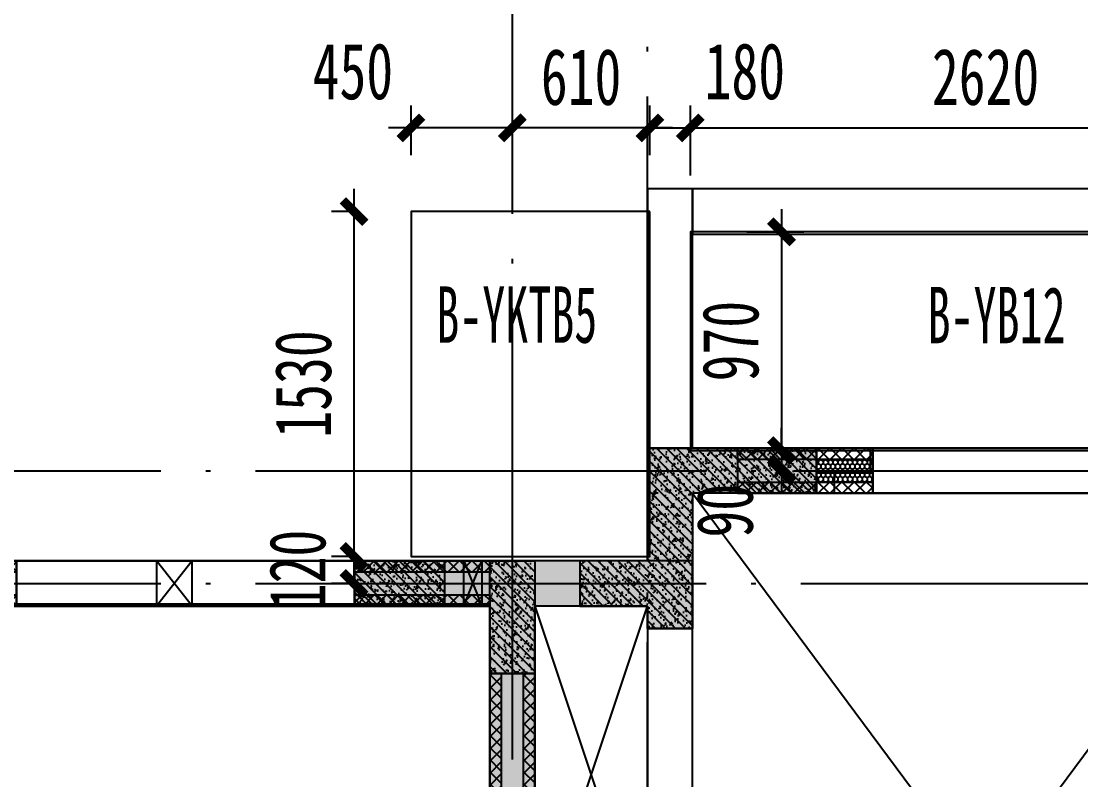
# Model space of a CAD drawing. Extents: x -3200779283 to -8106663, y 659664 to 1123462.
# Drawn here: x -8143280 to -8138578, y 851954 to 855319 of the extents above; entities that cross this region are included whole.
import ezdxf
from ezdxf.enums import TextEntityAlignment as Align

# ---------------------------------------------------------------- set-up
doc = ezdxf.new("R2010")
doc.units = 0
doc.header["$LTSCALE"] = 1000
doc.header["$MEASUREMENT"] = 0
for name, pattern in [('120-墙体$0$CONTINOUS', [0]), ('125-核心筒-标准层$0$CONTINOUS', [0]), ('3#-轴线$0$DOTE', [2.42, 2, -0.2, 0.02, -0.2]), ('3#4#5#$0$DASH', [0.35, 0.25, -0.1]), ('DASH', [0.35, 0.25, -0.1])]:
    doc.linetypes.add(name, pattern=pattern)
doc.layers.get('Defpoints').update_dxf_attribs({"color": 30, "linetype": 'DASH'})
for name, color, linetype in [('120-墙体$0$S-WALL', 40, 'Continuous'), ('120-墙体$0$S-WALL-BEAM', 120, 'Continuous'), ('120-墙体$0$S-WALL-COLU', 252, '120-墙体$0$CONTINOUS'), ('120-墙体$0$S-WALL-COLU-HATC', 16, 'Continuous'), ('120-墙体$0$S-WALL-HATC', 253, 'Continuous'), ('120-墙体$0$提结构条件', 7, 'Continuous'), ('120-墙体$0$暖-首层和标准层暖通套管_TZ$0$H-暖洞-穿梁', 3, 'Continuous'), ('125-核心筒-标准层$0$HATCH', 254, 'Continuous'), ('125-核心筒-标准层$0$S-SLAB-HOLE', 5, 'Continuous'), ('125-核心筒-标准层$0$S-WALL', 40, 'Continuous'), ('125-核心筒-标准层$0$S-WALL-BEAM', 120, 'Continuous'), ('125-核心筒-标准层$0$S-WALL-COLU', 252, '125-核心筒-标准层$0$CONTINOUS'), ('125-核心筒-标准层$0$S-WALL-COLU-HATC', 16, 'Continuous'), ('125-核心筒-标准层$0$S-WALL-HATC', 253, 'Continuous'), ('3#-轴线$0$A-ANNO-DOTE', 10, '3#-轴线$0$DOTE'), ('3#4#5#$0$PC-SLAB', 6, '3#4#5#$0$DASH'), ('3#4#5#$0$S-ANNO-TEXT', 7, 'Continuous'), ('3#4#5#$0$S-DIMS-SLAB', 120, 'Continuous'), ('3#4#5#$0$S-PC-FQ', 4, 'Continuous'), ('3#4#5#$0$S-PC-FQ-WYQ', 4, 'Continuous'), ('3#4#5#$0$S-PC-SLAB', 6, 'Continuous')]:
    doc.layers.add(name, color=color, linetype=linetype)
doc.styles.add('3#4#5#$0$外部参照 1$0$宋体', font='', dxfattribs={"width": 0.8})
doc.styles.add('3#4#5#$0$楷体', font='', dxfattribs={"width": 0.7})
doc.styles.get('3#4#5#$0$外部参照 1$0$宋体').set_extended_font_data('SimSun')
doc.styles.get('3#4#5#$0$楷体').set_extended_font_data('KaiTi_GB2312')
doc.dimstyles.new('3#4#5#$0$TSSD_100_100', dxfattribs={"dimtxt": 250, "dimasz": 100, "dimexe": 100, "dimexo": 250, "dimgap": 100, "dimtad": 1, "dimdec": 0, "dimzin": 0, "dimdsep": 46, "dimtxsty": '3#4#5#$0$楷体', "dimblk": '3#4#5#$0$_ArchTick', "dimcen": 0, "dimdle": 100, "dimclrt": 7, "dimadec": 0, "dimazin": 0, "dimtfac": 1, "dimtdec": 0, "dimtix": 1, "dimtmove": 2, "dimatfit": 3, "dimfxl": 1, "dimtolj": 1, "dimtzin": 0, "dimarcsym": 0})
pattern_1 = [(225, (-650407.22, -531464.02), (26.9407684, -26.9407684), []), (315, (-650407.22, -531464.02), (26.9407684, 26.9407684), [])]
pattern_2 = [(225, (-650407.22, -531614.02), (26.9407684, -26.9407684), []), (315, (-650407.22, -531614.02), (26.9407684, 26.9407684), [])]
pattern_3 = [(269.9942905, (110828.098, 3091305.449), (10.823449013, -18.751078648), [12.5, -25]), (29.9942905, (110828.098, 3091305.449), (10.82718595, 18.748921125), [12.5, -25]), (329.9942905, (110828.098, 3091305.449), (21.650634963, -0.002157522), [-25, 12.5])]

# ---------------------------------------------------------------- blocks, each defined once
blk = doc.blocks.new('3#4#5#$0$B-YNQ3')
at = {"layer": '3#4#5#$0$S-PC-FQ-WYQ'}
h = blk.add_hatch(dxfattribs=at)
h.set_pattern_fill('ANSI37', color=256, scale=12, angle=90)
h.set_pattern_definition([(135, (-992358.283, 833989.707), (-26.9407684, -26.9407684), []), (225, (-992358.283, 833989.707), (26.9407684, -26.9407684), [])])
h.paths.add_polyline_path([(-130555.6, 319088.3), (-130505.6, 319088.3), (-130505.9, 321488.4), (-130555.9, 321488.4)])
h = blk.add_hatch(dxfattribs=at)
h.set_pattern_fill('ANSI37', color=256, scale=12, angle=90)
h.set_pattern_definition([(135, (-992208.283, 833989.707), (-26.9407684, -26.9407684), []), (225, (-992208.283, 833989.707), (26.9407684, -26.9407684), [])])
h.paths.add_polyline_path([(-130405.6, 319088.3), (-130355.6, 319088.3), (-130355.9, 321488.4), (-130405.9, 321488.4)])
for points in [[(-130555.6, 319088.3), (-130505.6, 319088.3), (-130505.9, 321488.4), (-130555.9, 321488.4)], [(-130555.9, 321488.4), (-130355.9, 321488.4), (-130355.6, 319088.3), (-130555.6, 319088.3)], [(-130405.6, 319088.3), (-130355.6, 319088.3), (-130355.9, 321488.4), (-130405.9, 321488.4)]]:
    blk.add_lwpolyline(points, close=True, dxfattribs=at)
blk = doc.blocks.new('3#4#5#$0$B-YWQ3')
at = {"layer": '3#4#5#$0$S-PC-FQ'}
h = blk.add_hatch(dxfattribs=at)
h.set_pattern_fill('HONEY', color=6, scale=100, angle=-90.0057)
h.set_pattern_definition(pattern_3)
h.paths.add_polyline_path([(-138306, 330338.4), (-138306, 330238.4), (-138556, 330238.4), (-138556, 330338.4)])
h = blk.add_hatch(dxfattribs=at)
h.set_pattern_fill('HONEY', color=6, scale=100, angle=-90.0057)
h.set_pattern_definition(pattern_3)
h.paths.add_polyline_path([(-137306, 330338.4), (-137306, 330238.4), (-137056, 330238.4), (-137056, 330338.4)])
at = {"layer": '3#4#5#$0$S-PC-FQ-WYQ'}
h = blk.add_hatch(dxfattribs=at)
h.set_pattern_fill('ANSI37', color=256, scale=12, angle=180)
h.set_pattern_definition(pattern_1)
h.paths.add_polyline_path([(-138905.8, 330388.4), (-138905.8, 330338.4), (-138306, 330338.4), (-138306, 330388.4)])
h = blk.add_hatch(dxfattribs=at)
h.set_pattern_fill('ANSI37', color=256, scale=12, angle=180)
h.set_pattern_definition(pattern_1)
h.paths.add_polyline_path([(-136705.8, 330338.4), (-136705.8, 330388.4), (-137306, 330388.4), (-137306, 330338.4)])
h = blk.add_hatch(dxfattribs=at)
h.set_pattern_fill('ANSI37', color=256, scale=12, angle=180)
h.set_pattern_definition(pattern_2)
h.paths.add_polyline_path([(-138905.8, 330238.4), (-138905.8, 330188.4), (-138306, 330188.4), (-138306, 330238.4)])
h = blk.add_hatch(dxfattribs=at)
h.set_pattern_fill('ANSI37', color=256, scale=12, angle=180)
h.set_pattern_definition(pattern_2)
h.paths.add_polyline_path([(-136705.8, 330188.4), (-136705.8, 330238.4), (-137306, 330238.4), (-137306, 330188.4)])
at = {"layer": '3#4#5#$0$S-PC-FQ', "color": 6}
for points in [[(-138306, 330338.4), (-138306, 330238.4), (-138556, 330238.4), (-138556, 330338.4)], [(-137306, 330338.4), (-137306, 330238.4), (-137056, 330238.4), (-137056, 330338.4)]]:
    blk.add_lwpolyline(points, close=True, dxfattribs=at)
at = {"layer": '3#4#5#$0$S-PC-FQ-WYQ'}
for points in [[(-138905.8, 330338.4), (-138905.8, 330388.4), (-138306, 330388.4), (-138306, 330338.4)], [(-138306, 330188.4), (-138306, 330388.4), (-138905.8, 330388.4), (-138905.8, 330188.4)], [(-138306, 330388.4), (-137306, 330388.4), (-137306, 330188.4), (-138306, 330188.4)], [(-136705.8, 330338.4), (-136705.8, 330388.4), (-137306, 330388.4), (-137306, 330338.4)], [(-137306, 330188.4), (-137306, 330388.4), (-136705.8, 330388.4), (-136705.8, 330188.4)], [(-138905.8, 330188.4), (-138905.8, 330238.4), (-138306, 330238.4), (-138306, 330188.4)], [(-136705.8, 330188.4), (-136705.8, 330238.4), (-137306, 330238.4), (-137306, 330188.4)]]:
    blk.add_lwpolyline(points, close=True, dxfattribs=at)
blk = doc.blocks.new('3#4#5#$0$B-YWQ4')
at = {"layer": '3#4#5#$0$S-PC-FQ-WYQ'}
h = blk.add_hatch(dxfattribs=at)
h.set_pattern_fill('ANSI37', color=256, scale=12, angle=180)
h.set_pattern_definition([(225, (-649357.165, -531964.018), (26.9407684, -26.9407684), []), (315, (-649357.165, -531964.018), (26.9407684, 26.9407684), [])])
h.paths.add_polyline_path([(-135005.8, 329838.4), (-135005.8, 329888.4), (-135605.8, 329888.4), (-135605.8, 329838.4)])
h = blk.add_hatch(dxfattribs=at)
h.set_pattern_fill('ANSI37', color=256, scale=12, angle=180)
h.set_pattern_definition([(225, (-646857.172, -531964.016), (26.9407684, -26.9407684), []), (315, (-646857.172, -531964.016), (26.9407684, 26.9407684), [])])
h.paths.add_polyline_path([(-132505.8, 329838.4), (-132505.8, 329888.4), (-133505.8, 329888.4), (-133505.8, 329838.4)])
h = blk.add_hatch(dxfattribs=at)
h.set_pattern_fill('ANSI37', color=256, scale=12, angle=180)
h.set_pattern_definition([(225, (-644507.274, -531964.016), (26.9407684, -26.9407684), []), (315, (-644507.274, -531964.016), (26.9407684, 26.9407684), [])])
h.paths.add_polyline_path([(-130905.9, 329838.4), (-130905.9, 329888.4), (-131305.8, 329888.4), (-131305.8, 329838.4)])
h = blk.add_hatch(dxfattribs=at)
h.set_pattern_fill('ANSI37', color=256, scale=12, angle=180)
h.set_pattern_definition([(225, (-649357.165, -532114.018), (26.9407684, -26.9407684), []), (315, (-649357.165, -532114.018), (26.9407684, 26.9407684), [])])
h.paths.add_polyline_path([(-135005.8, 329688.4), (-135005.8, 329738.4), (-135605.8, 329738.4), (-135605.8, 329688.4)])
h = blk.add_hatch(dxfattribs=at)
h.set_pattern_fill('ANSI37', color=256, scale=12, angle=180)
h.set_pattern_definition([(225, (-646857.172, -532114.016), (26.9407684, -26.9407684), []), (315, (-646857.172, -532114.016), (26.9407684, 26.9407684), [])])
h.paths.add_polyline_path([(-132505.8, 329688.4), (-132505.8, 329738.4), (-133505.8, 329738.4), (-133505.8, 329688.4)])
h = blk.add_hatch(dxfattribs=at)
h.set_pattern_fill('ANSI37', color=256, scale=12, angle=180)
h.set_pattern_definition([(225, (-644507.274, -532114.016), (26.9407684, -26.9407684), []), (315, (-644507.274, -532114.016), (26.9407684, 26.9407684), [])])
h.paths.add_polyline_path([(-130905.9, 329688.4), (-130905.9, 329738.4), (-131305.8, 329738.4), (-131305.8, 329688.4)])
for points in [[(-135005.8, 329838.4), (-135005.8, 329888.4), (-135605.8, 329888.4), (-135605.8, 329838.4)], [(-135605.8, 329688.4), (-135605.8, 329888.4), (-135005.8, 329888.4), (-135005.8, 329688.4)], [(-135005.8, 329888.4), (-133505.8, 329888.4), (-133505.8, 329688.4), (-135005.8, 329688.4)], [(-132505.8, 329838.4), (-132505.8, 329888.4), (-133505.8, 329888.4), (-133505.8, 329838.4)], [(-133505.8, 329688.4), (-133505.8, 329888.4), (-132505.8, 329888.4), (-132505.8, 329688.4)], [(-132505.8, 329888.4), (-131305.8, 329888.4), (-131305.8, 329688.4), (-132505.8, 329688.4)], [(-130905.9, 329838.4), (-130905.9, 329888.4), (-131305.8, 329888.4), (-131305.8, 329838.4)], [(-131305.8, 329688.4), (-131305.8, 329888.4), (-130905.9, 329888.4), (-130905.9, 329688.4)], [(-135005.8, 329688.4), (-135005.8, 329738.4), (-135605.8, 329738.4), (-135605.8, 329688.4)], [(-132505.8, 329688.4), (-132505.8, 329738.4), (-133505.8, 329738.4), (-133505.8, 329688.4)], [(-130905.9, 329688.4), (-130905.9, 329738.4), (-131305.8, 329738.4), (-131305.8, 329688.4)]]:
    blk.add_lwpolyline(points, close=True, dxfattribs=at)
blk = doc.blocks.new('3#4#5#$0$A$C53EF3948')
at = {"layer": '3#4#5#$0$S-PC-FQ-WYQ', "xscale": -1}
for name, p in [('3#4#5#$0$B-YWQ3', (-106006.5, -329888.4)), ('3#4#5#$0$B-YWQ4', (-106006.5, -329888.4)), ('3#4#5#$0$B-YNQ3', (-100756.4, -321988.4))]:
    blk.add_blockref(name, p, dxfattribs=at)
blk = doc.blocks.new('3#4#5#$0$ban3')
at = {"layer": '3#4#5#$0$S-PC-SLAB'}
blk.add_lwpolyline([(-216832, 409965), (-216832, 412985), (-219532, 412985), (-219532, 409965)], close=True, dxfattribs=at)
blk = doc.blocks.new('3#4#5#$0$5#')
at = {"layer": '3#4#5#$0$S-ANNO-TEXT', "xscale": -1}
blk.add_blockref('3#4#5#$0$ban3', (-43034.9, -247400.5), dxfattribs=at)
blk = doc.blocks.new('3#4#5#$0$_ArchTick')
at = {"color": 0, "linetype": 'ByBlock', "const_width": 0.4}
blk.add_lwpolyline([(-0.5, -0.5), (0.5, 0.5)], dxfattribs=at)
blk = doc.blocks.new('*D1021')
at = {"layer": '3#4#5#$0$S-DIMS-SLAB', "color": 0, "lineweight": -2, "transparency": 16777216}
for p, q in [((173873.1, 167575), (173873.1, 167795.8)), ((174483.1, 167574.9), (174483.1, 167795.8)), ((174583.1, 167695.8), (173773.1, 167695.8))]:
    blk.add_line(p, q, dxfattribs=at)
at = {"layer": 'Defpoints', "color": 0, "transparency": 16777216}
for p in [(173873.1, 167695.8), (173873.1, 167325), (174483.1, 167324.9)]:
    blk.add_point(p, dxfattribs=at)
at = {"layer": '3#4#5#$0$S-DIMS-SLAB', "color": 0, "lineweight": -2, "transparency": 16777216, "xscale": 100, "yscale": 100, "zscale": 100, "rotation": 180}
blk.add_blockref('3#4#5#$0$_ArchTick', (173873.1, 167695.8), dxfattribs=at)
at = {"layer": '3#4#5#$0$S-DIMS-SLAB', "color": 0, "lineweight": -2, "transparency": 16777216, "xscale": 100, "yscale": 100, "zscale": 100}
blk.add_blockref('3#4#5#$0$_ArchTick', (174483.1, 167695.8), dxfattribs=at)
at = {"layer": '3#4#5#$0$S-DIMS-SLAB', "color": 7, "transparency": 16777216, "insert": (174178.1, 167920.8), "char_height": 250, "attachment_point": 5, "style": '3#4#5#$0$楷体'}
blk.add_mtext('\\A1;610', dxfattribs=at)
blk = doc.blocks.new('*D1023')
at = {"layer": '3#4#5#$0$S-DIMS-SLAB', "color": 0, "lineweight": -2, "transparency": 16777216}
for p, q in [((173170.5, 165695), (173170.5, 167424.9)), ((173173.4, 167324.9), (173070.5, 167324.9)), ((173173.4, 165795), (173070.5, 165795))]:
    blk.add_line(p, q, dxfattribs=at)
at = {"layer": 'Defpoints', "color": 0, "transparency": 16777216}
for p in [(173170.5, 167324.9), (173423.4, 167324.9), (173423.4, 165795)]:
    blk.add_point(p, dxfattribs=at)
at = {"layer": '3#4#5#$0$S-DIMS-SLAB', "color": 0, "lineweight": -2, "transparency": 16777216, "xscale": 100, "yscale": 100, "zscale": 100}
for p, rotation in [((173170.5, 167324.9), 90), ((173170.5, 165795), 270)]:
    blk.add_blockref('3#4#5#$0$_ArchTick', p, dxfattribs=dict(at, rotation=rotation))
at = {"layer": '3#4#5#$0$S-DIMS-SLAB', "color": 7, "transparency": 16777216, "insert": (172945.5, 166560), "char_height": 250, "attachment_point": 5, "rotation": 90, "style": '3#4#5#$0$楷体'}
blk.add_mtext('\\A1;1530', dxfattribs=at)
blk = doc.blocks.new('*D1067')
at = {"layer": '3#4#5#$0$S-DIMS-SLAB', "color": 0, "lineweight": -2, "transparency": 16777216}
for p, q in [((173423.4, 167575), (173423.4, 167795.8)), ((173873.1, 167575), (173873.1, 167795.8)), ((173973.1, 167695.8), (173323.4, 167695.8))]:
    blk.add_line(p, q, dxfattribs=at)
at = {"layer": 'Defpoints', "color": 0, "transparency": 16777216}
for p in [(173423.4, 167695.8), (173423.4, 167325), (173873.1, 167325)]:
    blk.add_point(p, dxfattribs=at)
at = {"layer": '3#4#5#$0$S-DIMS-SLAB', "color": 0, "lineweight": -2, "transparency": 16777216, "xscale": 100, "yscale": 100, "zscale": 100, "rotation": 180}
blk.add_blockref('3#4#5#$0$_ArchTick', (173423.4, 167695.8), dxfattribs=at)
at = {"layer": '3#4#5#$0$S-DIMS-SLAB', "color": 0, "lineweight": -2, "transparency": 16777216, "xscale": 100, "yscale": 100, "zscale": 100}
blk.add_blockref('3#4#5#$0$_ArchTick', (173873.1, 167695.8), dxfattribs=at)
at = {"layer": '3#4#5#$0$S-DIMS-SLAB', "color": 7, "transparency": 16777216, "insert": (173165.3, 167945.8), "char_height": 250, "attachment_point": 5, "style": '3#4#5#$0$楷体'}
blk.add_mtext('\\A1;450', dxfattribs=at)
blk = doc.blocks.new('*D1071')
at = {"layer": '3#4#5#$0$S-DIMS-SLAB', "color": 0, "lineweight": -2, "transparency": 16777216}
for p, q in [((173170.5, 165795), (173170.5, 165895)), ((173173.4, 165795), (173070.5, 165795)), ((173170.5, 165795), (173170.5, 165675.1)), ((173173.4, 165675.1), (173070.5, 165675.1)), ((173170.5, 165675.1), (173170.5, 165575.1))]:
    blk.add_line(p, q, dxfattribs=at)
at = {"layer": 'Defpoints', "color": 0, "transparency": 16777216}
for p in [(173423.4, 165795), (173170.5, 165675.1), (173423.4, 165675.1)]:
    blk.add_point(p, dxfattribs=at)
at = {"layer": '3#4#5#$0$S-DIMS-SLAB', "color": 0, "lineweight": -2, "transparency": 16777216, "xscale": 100, "yscale": 100, "zscale": 100}
for p, rotation in [((173170.5, 165795), 270), ((173170.5, 165675.1), 90)]:
    blk.add_blockref('3#4#5#$0$_ArchTick', p, dxfattribs=dict(at, rotation=rotation))
at = {"layer": '3#4#5#$0$S-DIMS-SLAB', "color": 7, "transparency": 16777216, "insert": (172920.5, 165735.1), "char_height": 250, "attachment_point": 5, "rotation": 90, "style": '3#4#5#$0$楷体'}
blk.add_mtext('\\A1;120', dxfattribs=at)
blk = doc.blocks.new('*D1084')
at = {"layer": '3#4#5#$0$S-DIMS-SLAB', "color": 0, "lineweight": -2, "transparency": 16777216}
for p, q in [((175067.1, 167335), (175067.1, 166165)), ((174912.9, 167235), (175167.1, 167235)), ((174912.9, 166265), (175167.1, 166265))]:
    blk.add_line(p, q, dxfattribs=at)
at = {"layer": 'Defpoints', "color": 0, "transparency": 16777216}
for p in [(174662.9, 167235), (174662.9, 166265), (175067.1, 166265)]:
    blk.add_point(p, dxfattribs=at)
at = {"layer": '3#4#5#$0$S-DIMS-SLAB', "color": 0, "lineweight": -2, "transparency": 16777216, "xscale": 100, "yscale": 100, "zscale": 100}
for p, rotation in [((175067.1, 167235), 90), ((175067.1, 166265), 270)]:
    blk.add_blockref('3#4#5#$0$_ArchTick', p, dxfattribs=dict(at, rotation=rotation))
at = {"layer": '3#4#5#$0$S-DIMS-SLAB', "color": 7, "transparency": 16777216, "insert": (174842.1, 166750), "char_height": 250, "attachment_point": 5, "rotation": 90, "style": '3#4#5#$0$楷体'}
blk.add_mtext('\\A1;970', dxfattribs=at)
blk = doc.blocks.new('*D1085')
at = {"layer": '3#4#5#$0$S-DIMS-SLAB', "color": 0, "lineweight": -2, "transparency": 16777216}
for p, q in [((175067.1, 166265), (175067.1, 166365)), ((174912.9, 166265), (175167.1, 166265)), ((175067.1, 166265), (175067.1, 166175.2)), ((175067.1, 166175.2), (175067.1, 166075.2)), ((175122.6, 166175.2), (175167.1, 166175.2))]:
    blk.add_line(p, q, dxfattribs=at)
at = {"layer": 'Defpoints', "color": 0, "transparency": 16777216}
for p in [(174662.9, 166265), (174872.6, 166175.2), (175067.1, 166175.2)]:
    blk.add_point(p, dxfattribs=at)
at = {"layer": '3#4#5#$0$S-DIMS-SLAB', "color": 0, "lineweight": -2, "transparency": 16777216, "xscale": 100, "yscale": 100, "zscale": 100}
for p, rotation in [((175067.1, 166265), 270), ((175067.1, 166175.2), 90)]:
    blk.add_blockref('3#4#5#$0$_ArchTick', p, dxfattribs=dict(at, rotation=rotation))
at = {"layer": '3#4#5#$0$S-DIMS-SLAB', "color": 7, "transparency": 16777216, "insert": (174817.1, 165997.8), "char_height": 250, "attachment_point": 5, "rotation": 90, "style": '3#4#5#$0$楷体'}
blk.add_mtext('\\A1;90', dxfattribs=at)
blk = doc.blocks.new('3#4#5#$0$悬挑板-北侧')
at = {"layer": '3#4#5#$0$S-PC-SLAB'}
for points in [[(-262899.7, 92469.9), (-262439.3, 92469.9), (-262444.4, 90939.8), (-262899.7, 90939.8)], [(-259459.5, 92469.9), (-258399.8, 92469.9), (-258399.8, 90939.9), (-259459.5, 90939.9)], [(-262259.5, 92379.9), (-259639.3, 92379.9), (-259639.3, 91409.9), (-262259.5, 91409.9)]]:
    blk.add_lwpolyline(points, close=True, dxfattribs=at)
blk = doc.blocks.new('*D1086')
at = {"layer": '3#4#5#$0$S-DIMS-SLAB', "color": 0, "lineweight": -2, "transparency": 16777216}
for p, q in [((174483.1, 167574.9), (174483.1, 167795.8)), ((174662.9, 167485), (174662.9, 167795.8)), ((174483.1, 167695.8), (174383.1, 167695.8)), ((174483.1, 167695.8), (174662.9, 167695.8)), ((174662.9, 167695.8), (174762.9, 167695.8))]:
    blk.add_line(p, q, dxfattribs=at)
at = {"layer": 'Defpoints', "color": 0, "transparency": 16777216}
for p in [(174662.9, 167695.8), (174483.1, 167324.9), (174662.9, 167235)]:
    blk.add_point(p, dxfattribs=at)
at = {"layer": '3#4#5#$0$S-DIMS-SLAB', "color": 0, "lineweight": -2, "transparency": 16777216, "xscale": 100, "yscale": 100, "zscale": 100}
blk.add_blockref('3#4#5#$0$_ArchTick', (174483.1, 167695.8), dxfattribs=at)
at = {"layer": '3#4#5#$0$S-DIMS-SLAB', "color": 0, "lineweight": -2, "transparency": 16777216, "xscale": 100, "yscale": 100, "zscale": 100, "rotation": 180}
blk.add_blockref('3#4#5#$0$_ArchTick', (174662.9, 167695.8), dxfattribs=at)
at = {"layer": '3#4#5#$0$S-DIMS-SLAB', "color": 7, "transparency": 16777216, "insert": (174904.8, 167945.8), "char_height": 250, "attachment_point": 5, "style": '3#4#5#$0$楷体'}
blk.add_mtext('\\A1;180', dxfattribs=at)
blk = doc.blocks.new('*D1087')
at = {"layer": '3#4#5#$0$S-DIMS-SLAB', "color": 0, "lineweight": -2, "transparency": 16777216}
for p, q in [((174662.9, 167485), (174662.9, 167795.8)), ((177283.1, 167485), (177283.1, 167795.8)), ((174562.9, 167695.8), (177383.1, 167695.8))]:
    blk.add_line(p, q, dxfattribs=at)
at = {"layer": 'Defpoints', "color": 0, "transparency": 16777216}
for p in [(177283.1, 167695.8), (174662.9, 167235), (177283.1, 167235)]:
    blk.add_point(p, dxfattribs=at)
at = {"layer": '3#4#5#$0$S-DIMS-SLAB', "color": 0, "lineweight": -2, "transparency": 16777216, "xscale": 100, "yscale": 100, "zscale": 100, "rotation": 180}
blk.add_blockref('3#4#5#$0$_ArchTick', (174662.9, 167695.8), dxfattribs=at)
at = {"layer": '3#4#5#$0$S-DIMS-SLAB', "color": 0, "lineweight": -2, "transparency": 16777216, "xscale": 100, "yscale": 100, "zscale": 100}
blk.add_blockref('3#4#5#$0$_ArchTick', (177283.1, 167695.8), dxfattribs=at)
at = {"layer": '3#4#5#$0$S-DIMS-SLAB', "color": 7, "transparency": 16777216, "insert": (175973, 167920.8), "char_height": 250, "attachment_point": 5, "style": '3#4#5#$0$楷体'}
blk.add_mtext('\\A1;2620', dxfattribs=at)
blk = doc.blocks.new('120-墙体$0$tretyyt')
at = {"layer": '120-墙体$0$暖-首层和标准层暖通套管_TZ$0$H-暖洞-穿梁', "color": 5}
for p, q in [((52498, 59304.6), (52298, 59384.6)), ((52298, 59304.6), (52498, 59384.6))]:
    blk.add_line(p, q, dxfattribs=at)
blk.add_lwpolyline([(52498, 59304.6), (52498, 59384.6), (52298, 59384.6), (52298, 59304.6)], close=True, dxfattribs=at)
blk = doc.blocks.new('120-墙体$0$rtret')
at = {"layer": '120-墙体$0$暖-首层和标准层暖通套管_TZ$0$H-暖洞-穿梁', "color": 3}
for p, q in [((53777.5, 61921.5), (53618.5, 61721.5)), ((53777.5, 61721.5), (53618.5, 61921.5))]:
    blk.add_line(p, q, dxfattribs=at)
blk.add_lwpolyline([(53777.5, 61921.5), (53618.5, 61921.5), (53618.5, 61721.5), (53777.5, 61721.5)], close=True, dxfattribs=at)
blk = doc.blocks.new('120-墙体$0$A$Ca94620f4')
at = {"layer": '120-墙体$0$提结构条件', "rotation": 90}
blk.add_blockref('120-墙体$0$tretyyt', (51869.6, -52298), dxfattribs=at)
at = {"layer": '120-墙体$0$提结构条件', "xscale": -1}
blk.add_blockref('120-墙体$0$rtret', (47548, -61721.5), dxfattribs=at)
blk = doc.blocks.new('120-墙体')
at = {"layer": '120-墙体$0$S-WALL-COLU-HATC'}
h = blk.add_hatch(dxfattribs=at)
h.set_pattern_fill('AR-CONC', color=256, scale=10)
h.set_pattern_definition([(50, (-5604.75, -241007.814), (71.726018, -6.275213), [7.5, -82.5]), (355, (-5604.75, -241007.814), (-13.875133, 75.219213), [6, -66]), (100.4514, (-5598.77, -241008.34), (57.850938, 68.943954), [6.37402, -70.114211]), (46.1842, (-5604.75, -240987.81), (106.724105, -16.5519), [11.25, -123.75]), (96.6356, (-5595.86, -240989.19), (93.46627, 97.411787), [9.56103, -105.1713]), (351.1842, (-5604.75, -240987.81), (93.466195, 97.41186), [9, -99]), (21, (-5594.75, -240992.814), (59.690705, -40.261889), [7.5, -82.5]), (326, (-5594.75, -240992.814), (24.331533, 72.515005), [6, -66]), (71.4514, (-5589.775, -240996.17), (84.022263, 32.25305), [6.37402, -70.114211]), (37.5, (-5604.75, -241007.814), (1.2159855, 33.2893854), [0, -65.2, 0, -67, 0, -66.25]), (7.5, (-5604.75, -241007.814), (26.306954, 39.441171), [0, -38.2, 0, -63.7, 0, -25.25]), (327.5, (-5627.05, -241007.814), (53.3822436, -2.2554872), [0, -25, 0, -78, 0, -103.5]), (317.5, (-5637.05, -241007.814), (58.318617, 10.010498), [0, -32.5, 0, -51.8, 0, -73.5])])
h.paths.add_polyline_path([(-7600, -100), (-7600, 100), (-7200, 100), (-7200, -100)])
h = blk.add_hatch(dxfattribs=at)
h.set_pattern_fill('ANSI31', color=256, scale=250, style=0)
h.set_pattern_definition([(45, (-5604.75, -241007.814), (-22.097087, 22.097087), [])])
h.paths.add_polyline_path([(-7600, 100), (-7600, -100), (-7200, -100), (-7200, 100)])
at = {"layer": '120-墙体$0$S-WALL-HATC'}
blk.add_hatch(color=256, dxfattribs=at).paths.add_polyline_path([(-7800, 100), (-7800, -100), (-7200, -100), (-7200, 100)])
at = {"layer": '120-墙体$0$S-WALL'}
for p, q in [((-7800, 100), (-7200, 100)), ((-7200, -100), (-7200, 100)), ((-7800, -100), (-7200, -100))]:
    blk.add_line(p, q, dxfattribs=at)
at = {"layer": '120-墙体$0$S-WALL-BEAM'}
blk.add_lwpolyline([(-7200, 100), (-7200, -100), (-5700, -100), (-5700, 100)], close=True, dxfattribs=at)
at = {"layer": '120-墙体$0$S-WALL-COLU', "lineweight": -2}
blk.add_lwpolyline([(-7600, -100), (-7600, 100), (-7200, 100), (-7200, -100)], close=True, dxfattribs=at)
blk.add_blockref('120-墙体$0$A$Ca94620f4', (-250, -100))
blk = doc.blocks.new('125-核心筒-标准层')
at = {"layer": '125-核心筒-标准层$0$HATCH'}
h = blk.add_hatch(dxfattribs=at)
h.set_pattern_fill('BRICK1', color=256, scale=20, style=0)
h.set_pattern_definition([(0, (-47688.61, -30845.9), (0, 160), []), (90, (-47688.61, -30845.9), (-160, 160), [160, -160])])
h.paths.add_polyline_path([(400, 7500), (150, 7500), (150, 7700), (400, 7700)])
at = {"layer": '125-核心筒-标准层$0$S-WALL-COLU-HATC'}
h = blk.add_hatch(dxfattribs=at)
h.set_pattern_fill('AR-CONC', color=256, scale=10)
h.set_pattern_definition([(50, (18489.61, -233407.81), (71.726018, -6.275213), [7.5, -82.5]), (355, (18489.61, -233407.81), (-13.875133, 75.219213), [6, -66]), (100.4514, (18495.59, -233408.334), (57.850938, 68.943954), [6.37402, -70.114211]), (46.1842, (18489.61, -233387.81), (106.724105, -16.5519), [11.25, -123.75]), (96.6356, (18498.5, -233389.19), (93.46627, 97.411787), [9.56103, -105.1713]), (351.1842, (18489.61, -233387.81), (93.466195, 97.41186), [9, -99]), (21, (18499.61, -233392.81), (59.690705, -40.261889), [7.5, -82.5]), (326, (18499.61, -233392.81), (24.331533, 72.515005), [6, -66]), (71.4514, (18504.586, -233396.166), (84.022263, 32.25305), [6.37402, -70.114211]), (37.5, (18489.611, -233407.81), (1.2159855, 33.2893854), [0, -65.2, 0, -67, 0, -66.25]), (7.5, (18489.61, -233407.81), (26.306954, 39.441171), [0, -38.2, 0, -63.7, 0, -25.25]), (327.5, (18467.311, -233407.81), (53.3822436, -2.2554872), [0, -25, 0, -78, 0, -103.5]), (317.5, (18457.31, -233407.81), (58.318617, 10.010498), [0, -32.5, 0, -51.8, 0, -73.5])])
h.paths.add_polyline_path([(950, 7500), (950, 7200), (1150, 7200), (1150, 7700), (400, 7700), (400, 7500)])
h = blk.add_hatch(dxfattribs=at)
h.set_pattern_fill('ANSI31', color=256, scale=250, style=0)
h.set_pattern_definition([(45, (18489.61, -233407.81), (-22.097087, 22.097087), [])])
h.paths.add_polyline_path([(950, 7500), (950, 7200), (1150, 7200), (1150, 7700), (400, 7700), (400, 7500)])
h = blk.add_hatch(dxfattribs=at)
h.set_pattern_fill('AR-CONC', color=256, scale=10)
h.set_pattern_definition([(50, (16687.05, -233495.61), (71.726018, -6.275213), [7.5, -82.5]), (355, (16687.05, -233495.61), (-13.875133, 75.219213), [6, -66]), (100.4514, (16693.03, -233496.135), (57.850938, 68.943954), [6.37402, -70.114211]), (46.1842, (16687.05, -233475.61), (106.724105, -16.5519), [11.25, -123.75]), (96.6356, (16695.95, -233476.99), (93.46627, 97.411787), [9.56103, -105.1713]), (351.1842, (16687.05, -233475.61), (93.466195, 97.41186), [9, -99]), (21, (16697.05, -233480.61), (59.690705, -40.261889), [7.5, -82.5]), (326, (16697.05, -233480.61), (24.331533, 72.515005), [6, -66]), (71.4514, (16702.03, -233483.97), (84.022263, 32.25305), [6.37402, -70.114211]), (37.5, (16687.052, -233495.612), (1.2159855, 33.2893854), [0, -65.2, 0, -67, 0, -66.25]), (7.5, (16687.052, -233495.612), (26.306954, 39.441171), [0, -38.2, 0, -63.7, 0, -25.25]), (327.5, (16664.752, -233495.612), (53.3822436, -2.2554872), [0, -25, 0, -78, 0, -103.5]), (317.5, (16654.752, -233495.612), (58.318617, 10.010498), [0, -32.5, 0, -51.8, 0, -73.5])])
h.paths.add_polyline_path([(1150, 7000), (1150, 6900), (950, 6900), (950, 7200), (1450, 7200), (1450, 7000)])
h = blk.add_hatch(dxfattribs=at)
h.set_pattern_fill('ANSI31', color=256, scale=250, style=0)
h.set_pattern_definition([(45, (16687.052, -233495.612), (-22.097087, 22.097087), [])])
h.paths.add_polyline_path([(1150, 7000), (1150, 6900), (950, 6900), (950, 7200), (1450, 7200), (1450, 7000)])
h = blk.add_hatch(dxfattribs=at)
h.set_pattern_fill('AR-CONC', color=256, scale=10)
h.set_pattern_definition([(50, (14087.076, -230457.834), (71.726018, -6.275213), [7.5, -82.5]), (355, (14087.076, -230457.83), (-13.875133, 75.219213), [6, -66]), (100.4514, (14093.05, -230458.36), (57.850938, 68.943954), [6.37402, -70.114211]), (46.1842, (14087.08, -230437.83), (106.724105, -16.5519), [11.25, -123.75]), (96.6356, (14095.97, -230439.21), (93.46627, 97.411787), [9.56103, -105.1713]), (351.1842, (14087.08, -230437.83), (93.466195, 97.41186), [9, -99]), (21, (14097.076, -230442.834), (59.690705, -40.261889), [7.5, -82.5]), (326, (14097.076, -230442.83), (24.331533, 72.515005), [6, -66]), (71.4514, (14102.05, -230446.19), (84.022263, 32.25305), [6.37402, -70.114211]), (37.5, (14087.076, -230457.834), (1.2159855, 33.2893854), [0, -65.2, 0, -67, 0, -66.25]), (7.5, (14087.076, -230457.834), (26.306954, 39.441171), [0, -38.2, 0, -63.7, 0, -25.25]), (327.5, (14064.776, -230457.834), (53.3822436, -2.2554872), [0, -25, 0, -78, 0, -103.5]), (317.5, (14054.776, -230457.834), (58.318617, 10.010498), [0, -32.5, 0, -51.8, 0, -73.5])])
h.paths.add_polyline_path([(1850, 7200), (1650, 7200), (1650, 6700), (1850, 6700)])
h = blk.add_hatch(dxfattribs=at)
h.set_pattern_fill('ANSI31', color=256, scale=250, style=0)
h.set_pattern_definition([(45, (14087.076, -230457.834), (-22.097087, 22.097087), [])])
h.paths.add_polyline_path([(1850, 7200), (1650, 7200), (1650, 6700), (1850, 6700)])
at = {"layer": '125-核心筒-标准层$0$S-WALL-HATC'}
for points in [[(400, 7700), (400, 7500), (950, 7500), (1150, 7700)], [(1150, 7700), (950, 7500), (950, 7100), (1083.3, 7100), (1150, 7200)], [(1083.3, 7100), (1150, 7000), (1650, 7000), (1749.8, 7100), (1750, 7200), (1150, 7200)], [(1749.8, 7100), (1850, 7000), (1850, 7200), (1749.3, 7200)], [(950, 7100), (950, 6900), (1150, 6900), (1150, 7000), (1083.3, 7100)], [(1650, 5500), (1850, 5500), (1850, 7000), (1749.8, 7100), (1650, 7000)]]:
    blk.add_hatch(color=256, dxfattribs=at).paths.add_polyline_path(points)
at = {"layer": '125-核心筒-标准层$0$S-SLAB-HOLE'}
for points in [[(950, 4000), (-1650, 7500)], [(950, 7500), (-1650, 4000)], [(1650, 5500), (1150, 7000)], [(1650, 7000), (1150, 5500)]]:
    blk.add_lwpolyline(points, dxfattribs=at)
at = {"layer": '125-核心筒-标准层$0$S-WALL'}
for p, q in [((400, 7700), (1150, 7700)), ((400, 7500), (400, 7700)), ((1150, 7700), (1150, 7200)), ((400, 7500), (950, 7500)), ((950, 7500), (950, 7100)), ((1150, 7200), (1850, 7200)), ((1850, 5500), (1850, 7200)), ((950, 7100), (950, 6900)), ((1150, 6900), (1150, 7000)), ((1150, 7000), (1650, 7000)), ((1650, 5500), (1650, 7000)), ((1850, 7000), (1850, 7000)), ((950, 6900), (1150, 6900))]:
    blk.add_line(p, q, dxfattribs=at)
blk.add_lwpolyline([(400, 7500), (150, 7500), (150, 7700), (400, 7700)], close=True, dxfattribs=at)
at = {"layer": '125-核心筒-标准层$0$S-WALL-BEAM'}
for points in [[(-1650, 8650), (-1650, 8850), (950, 8850), (950, 8650)], [(950, 8850), (1150, 8850), (1150, 7700), (950, 7700)], [(400, 7500), (400, 7700), (-1100, 7700), (-1100, 7500)], [(950, 6900), (1150, 6900), (1150, 5500), (950, 5500)]]:
    blk.add_lwpolyline(points, close=True, dxfattribs=at)
at = {"layer": '125-核心筒-标准层$0$S-WALL-COLU', "linetype": 'ByBlock'}
for points in [[(950, 7500), (950, 7200), (1150, 7200), (1150, 7700), (400, 7700), (400, 7500), (950, 7500)], [(1150, 7000), (1150, 6900), (950, 6900), (950, 7200), (1450, 7200), (1450, 7000), (1150, 7000)]]:
    blk.add_lwpolyline(points, dxfattribs=at)
at = {"layer": '125-核心筒-标准层$0$S-WALL-COLU', "lineweight": -2}
blk.add_lwpolyline([(1850, 7200), (1650, 7200), (1650, 6700), (1850, 6700)], close=True, dxfattribs=at)
blk = doc.blocks.new('3#-轴线')
at = {"layer": '3#-轴线$0$A-ANNO-DOTE'}
for points in [[(29600, -3200), (29600, 5500)], [(30200, -7100), (30200, 5500)], [(-3000, 500), (44800, 500)], [(-3000, 0), (44800, 0)]]:
    blk.add_lwpolyline(points, dxfattribs=at)
blk = doc.blocks.new('3#4#5#$0$3#奇数层顶悬挑板')
at = {"layer": '3#4#5#$0$S-PC-SLAB'}
blk.add_lwpolyline([(174483.1, 167325), (173423.4, 167325), (173423.4, 165795), (174483.1, 165795)], close=True, dxfattribs=at)
at = {"layer": '3#4#5#$0$S-PC-SLAB', "xscale": -1}
blk.add_blockref('3#4#5#$0$悬挑板-北侧', (-84976.4, 74855.1), dxfattribs=at)
at = {"layer": '3#4#5#$0$PC-SLAB', "linetype": 'ByBlock', "style": '3#4#5#$0$外部参照 1$0$宋体', "width": 0.6}
for s, p in [('B-YKTB5', (173892.8, 166865.7)), ('B-YB12', (176021.8, 166865.7))]:
    blk.add_text(s, height=250, dxfattribs=at).set_placement(p, align=Align.MIDDLE)
at = {"layer": '3#4#5#$0$S-DIMS-SLAB'}
for base, p1, p2, angle, picture, middle in [((173423.4, 167695.8), (173873.1, 167325), (173423.4, 167325), 180, '*D1067', (173165.3, 167945.8)), ((175067.1, 166175.2), (174662.9, 166265), (174872.6, 166175.2), 90, '*D1085', (174817.1, 165997.8)), ((173170.5, 165675.1), (173423.4, 165795), (173423.4, 165675.1), 90, '*D1071', (172920.5, 165735.1))]:
    dim = blk.add_linear_dim(base=base, p1=p1, p2=p2, angle=angle, dimstyle='3#4#5#$0$TSSD_100_100', dxfattribs=at)
    dim.commit()
    dim.dimension.update_dxf_attribs({"geometry": picture, "text_midpoint": middle, "dimtype": 128})
dim = blk.add_linear_dim(base=(174662.9, 167695.8), p1=(174483.1, 167324.9), p2=(174662.9, 167235), dimstyle='3#4#5#$0$TSSD_100_100', dxfattribs=at)
dim.commit()
dim.dimension.update_dxf_attribs({"geometry": '*D1086', "text_midpoint": (174904.8, 167945.8), "dimtype": 128})
for base, p1, p2, angle, picture, middle in [((173873.1, 167695.8), (174483.1, 167324.9), (173873.1, 167325), 180, '*D1021', (174178.1, 167920.8)), ((173170.5, 167324.9), (173423.4, 165795), (173423.4, 167324.9), 90, '*D1023', (172945.5, 166560)), ((175067.1, 166265), (174662.9, 167235), (174662.9, 166265), 90, '*D1084', (174842.1, 166750))]:
    dim = blk.add_linear_dim(base=base, p1=p1, p2=p2, angle=angle, dimstyle='3#4#5#$0$TSSD_100_100', dxfattribs=at)
    dim.commit()
    dim.dimension.update_dxf_attribs({"geometry": picture, "text_midpoint": middle})
dim = blk.add_linear_dim(base=(177283.1, 167695.8), p1=(174662.9, 167235), p2=(177283.1, 167235), dimstyle='3#4#5#$0$TSSD_100_100', dxfattribs=at)
dim.commit()
dim.dimension.update_dxf_attribs({"geometry": '*D1087', "text_midpoint": (175973, 167920.8)})

msp = doc.modelspace()

# ---------------------------------------------------------------- block references
msp.add_blockref('3#-轴线', (-8170700.4, 852824.6))
at = {"xscale": -1, "rotation": 3.622788229407092e-06}
for name, p in [('125-核心筒-标准层', (-8139350.4, 845724.6)), ('120-墙体', (-8149000.4, 852824.6))]:
    msp.add_blockref(name, p, dxfattribs=at)
at = {"layer": '3#4#5#$0$S-ANNO-TEXT'}
msp.add_blockref('3#4#5#$0$A$C53EF3948', (-8170800.4, 852924.8), dxfattribs=at)
at = {"layer": '3#4#5#$0$S-PC-SLAB'}
for name, p in [('3#4#5#$0$5#', (-8317697.2, 687149.8)), ('3#4#5#$0$3#奇数层顶悬挑板', (-8314973.6, 687149.6))]:
    msp.add_blockref(name, p, dxfattribs=at)

doc.saveas('drawing.dxf')
